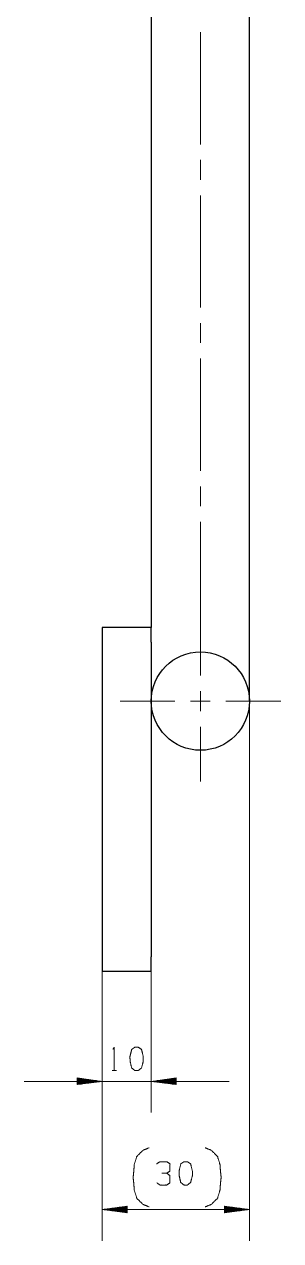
# Model space of a CAD drawing. Header units: millimetres. Extents: x 0 to 594, y 0 to 420.
# Drawn here: x 396.7 to 422.8, y 87.9 to 211.6 of the extents above; entities that cross this region are included whole.
import ezdxf

# ---------------------------------------------------------------- set-up
doc = ezdxf.new("R2010")
doc.units = ezdxf.units.MM
doc.layers.add('101', color=7, linetype='Continuous', true_color=0xffffff)

msp = doc.modelspace()

# ---------------------------------------------------------------- linework, layer by layer
at = {"layer": '101', "color": 203, "linetype": 'Continuous', "lineweight": 25}
for p, q in [((409.63, 290.61), (409.63, 152.79)), ((419.63, 152.79), (419.63, 290.61)), ((409.63, 150.29), (404.63, 150.29)), ((404.63, 148.79), (404.63, 116.79)), ((409.63, 148.79), (409.63, 116.79)), ((409.63, 115.29), (404.63, 115.29))]:
    msp.add_line(p, q, dxfattribs=at)
at = {"layer": '101', "color": 151, "linetype": 'Continuous', "lineweight": 18}
for p, q in [((414.63, 210.81), (414.63, 199.39)), ((414.63, 197.81), (414.63, 195.8)), ((414.63, 194.21), (414.63, 182.8)), ((414.63, 181.21), (414.63, 179.21)), ((414.63, 177.62), (414.63, 166.21)), ((414.63, 164.62), (414.63, 162.61))]:
    msp.add_line(p, q, dxfattribs=at)
at = {"layer": '101', "color": 22, "linetype": 'Continuous', "lineweight": 18}
for p, q in [((419.63, 152.79), (419.63, 87.93)), ((404.63, 116.79), (404.63, 87.93)), ((404.63, 115.29), (404.63, 100.96)), ((409.63, 115.29), (409.63, 100.96)), ((417.57, 104.13), (396.69, 104.13)), ((402.09, 104.47), (402.09, 103.8)), ((404.63, 104.13), (402.09, 104.47)), ((402.09, 104.46), (402.12, 104.46)), ((402.09, 104.46), (402.12, 104.46)), ((402.09, 104.41), (402.51, 104.41)), ((402.09, 104.36), (402.9, 104.36)), ((402.09, 104.31), (403.28, 104.31)), ((402.09, 104.26), (403.67, 104.26)), ((402.09, 104.21), (404.05, 104.21)), ((402.09, 104.16), (404.44, 104.16)), ((402.09, 103.8), (404.63, 104.13)), ((402.09, 104.11), (404.44, 104.11)), ((402.09, 104.06), (404.05, 104.06)), ((402.09, 104.01), (403.67, 104.01)), ((402.09, 103.96), (403.28, 103.96)), ((402.09, 103.9), (402.9, 103.9)), ((412.17, 104.47), (409.63, 104.13)), ((409.63, 104.13), (412.17, 103.8)), ((412.17, 104.16), (409.82, 104.16)), ((412.17, 104.11), (409.82, 104.11)), ((412.17, 104.21), (410.21, 104.21)), ((412.17, 104.06), (410.21, 104.06)), ((412.17, 104.26), (410.6, 104.26)), ((412.17, 104.01), (410.6, 104.01)), ((412.17, 104.31), (410.98, 104.31)), ((412.17, 103.96), (410.98, 103.96)), ((412.17, 104.36), (411.37, 104.36)), ((412.17, 103.9), (411.37, 103.9)), ((412.17, 104.41), (411.75, 104.41)), ((412.17, 104.46), (412.14, 104.46)), ((412.17, 104.46), (412.14, 104.46)), ((412.17, 103.8), (412.17, 104.47)), ((402.09, 103.85), (402.51, 103.85)), ((402.09, 103.8), (402.12, 103.8)), ((402.09, 103.8), (402.12, 103.8)), ((412.17, 103.85), (411.75, 103.85)), ((412.17, 103.8), (412.14, 103.8)), ((412.17, 103.8), (412.14, 103.8)), ((407.17, 91.44), (404.63, 91.1)), ((419.63, 91.1), (404.63, 91.1)), ((404.63, 91.1), (407.17, 90.77)), ((407.17, 91.13), (404.82, 91.13)), ((407.17, 91.08), (404.82, 91.08)), ((407.17, 91.18), (405.21, 91.18)), ((407.17, 91.03), (405.21, 91.03)), ((407.17, 91.23), (405.6, 91.23)), ((407.17, 90.98), (405.6, 90.98)), ((407.17, 91.28), (405.98, 91.28)), ((407.17, 90.93), (405.98, 90.93)), ((407.17, 91.33), (406.37, 91.33)), ((407.17, 90.88), (406.37, 90.88)), ((407.17, 91.38), (406.75, 91.38)), ((407.17, 90.83), (406.75, 90.83)), ((407.17, 91.43), (407.14, 91.43)), ((407.17, 91.43), (407.14, 91.43)), ((407.17, 90.77), (407.14, 90.77)), ((407.17, 90.77), (407.14, 90.77)), ((407.17, 90.77), (407.17, 91.44)), ((419.63, 91.1), (417.09, 91.44)), ((417.09, 91.44), (417.09, 90.77)), ((417.09, 91.43), (417.12, 91.43)), ((417.09, 91.43), (417.12, 91.43)), ((417.09, 91.38), (417.51, 91.38)), ((417.09, 91.33), (417.9, 91.33)), ((417.09, 91.28), (418.28, 91.28)), ((417.09, 91.23), (418.67, 91.23)), ((417.09, 91.18), (419.05, 91.18)), ((417.09, 91.13), (419.44, 91.13)), ((417.09, 90.77), (419.63, 91.1)), ((417.09, 91.08), (419.44, 91.08)), ((417.09, 91.03), (419.05, 91.03)), ((417.09, 90.98), (418.67, 90.98)), ((417.09, 90.93), (418.28, 90.93)), ((417.09, 90.88), (417.9, 90.88)), ((417.09, 90.83), (417.51, 90.83)), ((417.09, 90.77), (417.12, 90.77)), ((417.09, 90.77), (417.12, 90.77))]:
    msp.add_line(p, q, dxfattribs=at)
at = {"layer": '101', "color": 35, "linetype": 'Continuous', "lineweight": 18}
for p, q in [((414.63, 145.38), (414.63, 150.96)), ((414.63, 141.78), (414.63, 143.79)), ((412.04, 142.79), (406.46, 142.79)), ((413.63, 142.79), (415.63, 142.79)), ((417.22, 142.79), (422.81, 142.79)), ((414.63, 140.19), (414.63, 134.61))]:
    msp.add_line(p, q, dxfattribs=at)
at = {"layer": '101', "color": 72, "linetype": 'Continuous', "lineweight": 18}
msp.add_line((405.65, 105.23), (406.07, 105.23), dxfattribs=at)
at = {"layer": '101', "color": 203, "linetype": 'Continuous', "lineweight": 25}
msp.add_circle((414.63, 142.79), 5, dxfattribs=at)
at = {"layer": '101', "color": 151, "linetype": 'Continuous', "lineweight": 18}
msp.add_open_spline([(414.63, 161.02), (414.63, 152.79), (414.63, 149.61)], degree=1, knots=[0, 0, 0.72181, 1, 1], dxfattribs=at)
at = {"layer": '101', "color": 203, "linetype": 'Continuous', "lineweight": 25}
msp.add_open_spline([(409.63, 152.79), (409.63, 150.29)], degree=1, dxfattribs=at)
for points, knots in [([(419.63, 142.79), (419.63, 143.19), (419.63, 143.69), (419.63, 145.23), (419.63, 146.24), (419.63, 148.63), (419.63, 151.36), (419.63, 152.79)], [0, 0, 0.040507, 0.090368, 0.24425, 0.345139, 0.584585, 0.857685, 1, 1]), ([(404.63, 150.29), (404.63, 150.17), (404.63, 149.36), (404.63, 148.79)], [0, 0, 0.076123, 0.617319, 1, 1]), ([(409.63, 148.79), (409.63, 149.85), (409.63, 150.29)], [0, 0, 0.707105, 1, 1]), ([(404.63, 116.79), (404.63, 115.72), (404.63, 115.29)], [0, 0, 0.707105, 1, 1]), ([(409.63, 115.29), (409.63, 115.72), (409.63, 116.79)], [0, 0, 0.292895, 1, 1])]:
    msp.add_open_spline(points, degree=1, knots=knots, dxfattribs=at)
at = {"layer": '101', "color": 72, "linetype": 'Continuous', "lineweight": 18}
for points, knots in [([(405.72, 107.4), (405.86, 107.6), (405.86, 105.23)], [0, 0, 0.093486, 1, 1]), ([(408.3, 105.23), (408.63, 105.48), (408.81, 106.18), (408.81, 106.65), (408.63, 107.38), (408.3, 107.6), (407.96, 107.6), (407.63, 107.38), (407.45, 106.65), (407.47, 106.18), (407.63, 105.48), (407.96, 105.23), (408.3, 105.23)], [0, 0, 0.067523, 0.183969, 0.260581, 0.38094, 0.446136, 0.500306, 0.565502, 0.68586, 0.762525, 0.878307, 0.94583, 1, 1]), ([(409.4, 91.37), (408.78, 91.62), (408.15, 92.24), (407.9, 93.06), (407.84, 93.81), (407.78, 94.37), (407.84, 94.93), (407.9, 95.68), (408.15, 96.49), (408.78, 97.12), (409.4, 97.37)], [0, 0, 0.090338, 0.208959, 0.323044, 0.424046, 0.5, 0.575954, 0.676956, 0.791041, 0.909662, 1, 1]), ([(415.12, 91.37), (415.74, 91.62), (416.37, 92.24), (416.62, 93.06), (416.68, 93.81), (416.74, 94.37), (416.68, 94.93), (416.62, 95.68), (416.37, 96.49), (415.74, 97.12), (415.12, 97.37)], [0, 0, 0.090338, 0.208961, 0.323046, 0.424047, 0.5, 0.575953, 0.676954, 0.791039, 0.909662, 1, 1]), ([(411.2, 94.79), (411.53, 95.01), (411.53, 95.74), (411.2, 95.96), (410.51, 95.96), (410.17, 95.74)], [0, 0, 0.153882, 0.429856, 0.583738, 0.846131, 1, 1]), ([(413.3, 93.59), (413.63, 93.84), (413.81, 94.54), (413.81, 95.01), (413.63, 95.74), (413.3, 95.96), (412.96, 95.96), (412.63, 95.74), (412.45, 95.01), (412.47, 94.54), (412.63, 93.84), (412.96, 93.59), (413.3, 93.59)], [0, 0, 0.067524, 0.183969, 0.260581, 0.380939, 0.446136, 0.500306, 0.565502, 0.685861, 0.762525, 0.878306, 0.94583, 1, 1]), ([(410.19, 93.81), (410.51, 93.59), (411.2, 93.59), (411.53, 93.81), (411.53, 94.54), (411.2, 94.79), (410.69, 94.79)], [0, 0, 0.124113, 0.34368, 0.472446, 0.703377, 0.83674, 1, 1])]:
    msp.add_open_spline(points, degree=1, knots=knots, dxfattribs=at)

doc.saveas('drawing.dxf')
